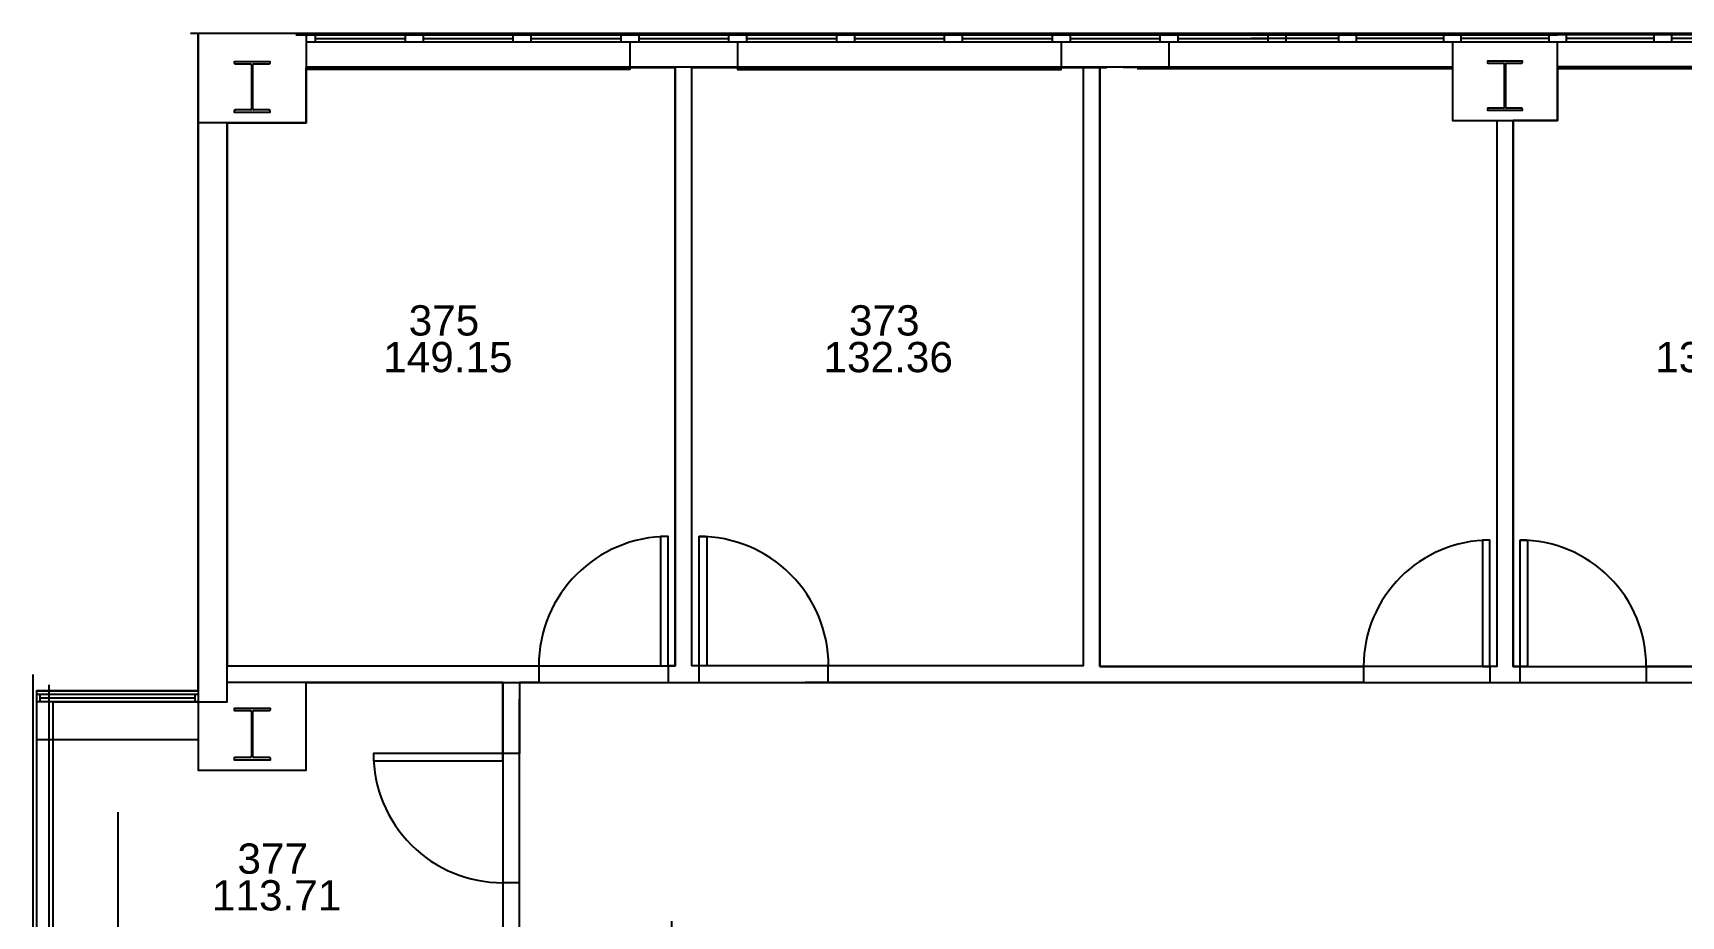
# Model space of a CAD drawing. Header units: inches. Extents: x 0 to 165, y 0 to 113.
# Drawn here: x 3.42 to 42.6, y 92.43 to 113.42 of the extents above; entities that cross this region are included whole.
import ezdxf

# ---------------------------------------------------------------- set-up
doc = ezdxf.new("R2010")
doc.units = ezdxf.units.IN
doc.header["$MEASUREMENT"] = 0
for name, color, linetype in [('COE', 2, 'Continuous'), ('ExtWalls', 7, 'Continuous'), ('Furnishings', 7, 'Continuous'), ('FYE', 3, 'Continuous'), ('FYE_Info', 7, 'Continuous'), ('IntDoorsWindows', 4, 'Continuous'), ('IntWalls', 5, 'Continuous'), ('Structure', 1, 'Continuous')]:
    doc.layers.add(name, color=color, linetype=linetype)
doc.styles.add('PDF ArialMT', font='arial.ttf')

msp = doc.modelspace()

# ---------------------------------------------------------------- linework, layer by layer
at = {"layer": 'COE'}
for points in [[(3.898, 97.525), (8.032, 97.525), (8.032, 111.287), (9.914, 111.287), (9.914, 112.601)], [(9.914, 112.622), (37.169, 112.622), (37.169, 111.339), (39.668, 111.339), (39.668, 112.622), (67.171, 112.622), (67.171, 111.339)], [(28.61, 112.622), (37.169, 112.622), (37.169, 111.339), (38.225, 111.339), (38.225, 98.365), (28.786, 98.365)], [(28.786, 112.601), (28.786, 98.365)], [(3.418, 98.169), (3.418, 6.164), (7.169, 6.164), (7.169, 5.913), (64.006, 5.913), (64.006, 0)], [(14.609, 97.978), (65.614, 97.978)], [(3.8, 6.716), (3.8, 97.922)], [(18.599, 92.306), (18.599, 81.054), (3.898, 81.054), (3.898, 86.3), (14.984, 86.3), (14.984, 97.583)]]:
    msp.add_lwpolyline(points, dxfattribs=at)
at = {"layer": 'ExtWalls'}
for points in [[(3.502, 97.781), (7.349, 97.781), (7.349, 113.423)], [(7.164, 113.416), (164.683, 113.416), (164.683, 5.909), (164.683, 8.412)], [(7.164, 113.416), (164.683, 113.416), (164.683, 5.909), (82.844, 5.909)], [(7.349, 113.423), (7.349, 111.287)], [(9.914, 113.38), (9.914, 111.287), (7.349, 111.287), (7.349, 95.9), (9.914, 95.9), (9.914, 97.979), (8.032, 97.979), (8.032, 111.287)], [(9.666, 113.381), (39.668, 113.381)], [(9.914, 113.215), (39.668, 113.215), (69.672, 113.215), (77.38, 113.215), (77.38, 113.379), (69.672, 113.379), (39.668, 113.379)], [(10.127, 113.38), (10.127, 113.209)], [(10.127, 113.295), (12.264, 113.295)], [(12.264, 113.38), (12.264, 113.209)], [(12.692, 113.38), (12.692, 113.209)], [(12.692, 113.295), (14.828, 113.295)], [(14.828, 113.38), (14.828, 113.209)], [(15.256, 113.38), (15.256, 113.209)], [(15.256, 113.295), (17.393, 113.295)], [(17.393, 113.38), (17.393, 113.209)], [(17.821, 113.38), (17.821, 113.209)], [(17.821, 113.295), (19.957, 113.295)], [(19.957, 113.38), (19.957, 113.209)], [(20.384, 113.38), (20.384, 113.209)], [(20.384, 113.295), (22.522, 113.295)], [(22.522, 113.38), (22.522, 113.209)], [(22.948, 113.38), (22.948, 113.209)], [(22.948, 113.295), (25.085, 113.295)], [(25.085, 113.38), (25.085, 113.209)], [(25.513, 113.38), (25.513, 113.209)], [(25.513, 113.295), (27.65, 113.295)], [(27.65, 113.38), (27.65, 113.209)], [(28.077, 113.38), (28.077, 113.209)], [(28.077, 113.295), (30.214, 113.295)], [(30.214, 113.38), (30.214, 113.209)], [(30.642, 113.38), (30.642, 113.209)], [(30.642, 113.295), (32.779, 113.295)], [(32.376, 113.297), (34.459, 113.297)], [(32.779, 113.38), (32.779, 113.209)], [(33.206, 113.38), (33.206, 113.209)], [(34.459, 113.381), (34.459, 113.215)], [(34.877, 113.381), (34.877, 113.215)], [(34.877, 113.297), (36.961, 113.297)], [(36.961, 113.215), (36.961, 113.381)], [(37.377, 113.215), (37.377, 113.381)], [(37.377, 113.297), (39.46, 113.297)], [(39.46, 113.381), (39.46, 113.215)], [(39.876, 113.381), (39.876, 113.215)], [(39.876, 113.297), (41.961, 113.297)], [(41.961, 113.381), (41.961, 113.215)], [(42.377, 113.381), (42.377, 113.215)], [(42.377, 113.297), (44.461, 113.297)], [(17.606, 113.209), (17.606, 112.601), (18.69, 112.601)], [(20.171, 113.209), (20.171, 112.601), (19.086, 112.601)], [(27.864, 113.209), (27.864, 112.601), (28.948, 112.601)], [(30.428, 113.209), (30.428, 112.601), (29.343, 112.601)], [(37.169, 113.215), (37.169, 111.339), (38.225, 111.339)], [(38.612, 111.339), (39.668, 111.339), (39.668, 113.215)], [(17.606, 112.601), (17.606, 112.558), (9.914, 112.558)], [(20.171, 112.601), (20.171, 112.558), (27.864, 112.558), (27.864, 112.601)], [(29.669, 112.578), (37.169, 112.578)], [(30.428, 112.601), (30.428, 112.558)], [(39.668, 112.578), (47.17, 112.578), (47.17, 112.622)], [(7.349, 97.781), (3.502, 97.781), (3.502, 85.43), (3.898, 85.43), (3.898, 96.617)], [(7.349, 97.696), (3.502, 97.696)], [(3.588, 97.525), (3.588, 97.696)], [(7.264, 97.61), (3.588, 97.61)], [(7.264, 97.696), (7.264, 97.525)], [(7.349, 97.525), (3.502, 97.525)], [(7.349, 96.617), (3.502, 96.617)]]:
    msp.add_lwpolyline(points, dxfattribs=at)
at = {"layer": 'Furnishings'}
for points in [[(3.898, 88.747), (3.898, 94.901)], [(5.436, 94.901), (5.436, 88.747)]]:
    msp.add_lwpolyline(points, dxfattribs=at)
at = {"layer": 'FYE'}
for points in [[(8.032, 111.287), (8.032, 98.375), (18.69, 98.375), (18.69, 112.601), (9.914, 112.601), (9.914, 111.287)], [(28.39, 112.601), (28.39, 98.374), (19.086, 98.374), (19.086, 112.601)], [(38.612, 111.339), (38.612, 98.365), (48.226, 98.365), (48.226, 112.622), (39.668, 112.622), (39.668, 111.339)], [(14.588, 97.979), (14.588, 86.696), (3.898, 86.696), (3.898, 97.525), (7.349, 97.525), (7.349, 95.9), (9.914, 95.9), (9.914, 97.979)]]:
    msp.add_lwpolyline(points, close=True, dxfattribs=at)
at = {"layer": 'IntDoorsWindows'}
for points in [[(18.519, 98.375), (18.519, 101.452), (18.34, 101.452), (18.34, 98.375)], [(19.257, 98.375), (19.257, 101.452), (19.437, 101.452), (19.437, 98.375)], [(38.058, 98.365), (38.058, 101.364), (37.883, 101.364), (37.883, 98.365)], [(38.779, 98.365), (38.779, 101.364), (38.954, 101.364), (38.954, 98.365)], [(14.588, 96.296), (11.511, 96.296), (11.511, 96.116), (14.588, 96.116)]]:
    msp.add_lwpolyline(points, close=True, dxfattribs=at)
for centre, radius, start, end in [((18.52, 98.375), 3.077, 90.0132, 180.0065), ((19.257, 98.376), 3.077, 359.9809, 89.9994), ((38.058, 98.364), 3, 90.0091, 179.991), ((38.779, 98.366), 2.999, 359.9839, 90.0161), ((14.588, 96.296), 3.076, 179.9964, 270.0036)]:
    msp.add_arc(centre, radius, start, end, dxfattribs=at)
at = {"layer": 'IntWalls'}
for points in [[(18.69, 112.601), (18.69, 98.375), (18.519, 98.375), (18.519, 97.979), (19.257, 97.979), (19.257, 98.375), (19.086, 98.375), (19.086, 112.601)], [(28.39, 112.601), (28.39, 98.374), (22.32, 98.374), (22.32, 97.978)], [(28.786, 98.365), (28.786, 112.601)], [(48.226, 112.622), (48.226, 98.365), (41.778, 98.365), (41.778, 97.978), (55.061, 97.978), (55.061, 98.365), (48.611, 98.365), (48.611, 112.622)], [(38.225, 111.339), (38.225, 98.365), (38.058, 98.365), (38.058, 97.978), (38.779, 97.978), (38.779, 98.365), (38.612, 98.365), (38.612, 111.339)], [(9.914, 98.375), (15.443, 98.375), (15.443, 97.979), (14.984, 97.979), (14.984, 96.296), (14.588, 96.296), (14.588, 97.979), (9.914, 97.979)], [(28.786, 98.365), (35.058, 98.365), (35.058, 97.978), (21.775, 97.978)], [(3.898, 86.3), (14.984, 86.3), (14.984, 93.219), (14.588, 93.219), (14.588, 86.696), (3.898, 86.696)]]:
    msp.add_lwpolyline(points, dxfattribs=at)
at = {"layer": 'Structure'}
for points in [[(9.059, 112.714), (9.059, 112.739), (8.204, 112.739), (8.204, 112.714)], [(8.221, 112.69), (8.595, 112.69)], [(8.613, 112.664), (8.613, 111.617)], [(8.649, 111.617), (8.649, 112.664)], [(8.667, 112.69), (9.041, 112.69)], [(38.834, 112.733), (38.834, 112.755), (38.002, 112.755), (38.002, 112.733)], [(38.019, 112.708), (38.383, 112.708)], [(38.402, 112.683), (38.402, 111.662)], [(38.437, 111.662), (38.437, 112.683)], [(38.453, 112.708), (38.818, 112.708)], [(8.204, 111.567), (8.204, 111.543), (9.059, 111.543), (9.059, 111.567)], [(8.595, 111.593), (8.221, 111.593)], [(9.041, 111.593), (8.667, 111.593)], [(38.002, 111.613), (38.002, 111.59), (38.834, 111.59), (38.834, 111.613)], [(38.383, 111.638), (38.019, 111.638)], [(38.818, 111.638), (38.453, 111.638)], [(9.064, 97.339), (9.064, 97.364), (8.198, 97.364), (8.198, 97.339)], [(8.216, 97.314), (8.595, 97.314)], [(8.613, 97.288), (8.613, 96.222)], [(8.649, 96.222), (8.649, 97.288)], [(8.667, 97.314), (9.046, 97.314)], [(8.198, 96.171), (8.198, 96.146), (9.064, 96.146), (9.064, 96.171)], [(8.595, 96.197), (8.216, 96.197)], [(9.046, 96.197), (8.667, 96.197)]]:
    msp.add_lwpolyline(points, dxfattribs=at)
for points in [[(8.204, 112.714), (8.204, 112.7), (8.212, 112.69), (8.221, 112.69)], [(8.613, 112.664), (8.613, 112.678), (8.606, 112.69), (8.595, 112.69)], [(8.667, 112.69), (8.658, 112.69), (8.649, 112.678), (8.649, 112.664)], [(9.041, 112.69), (9.05, 112.69), (9.059, 112.7), (9.059, 112.714)], [(38.002, 112.733), (38.002, 112.718), (38.009, 112.708), (38.019, 112.708)], [(38.402, 112.683), (38.402, 112.696), (38.394, 112.708), (38.383, 112.708)], [(38.453, 112.708), (38.443, 112.708), (38.437, 112.696), (38.437, 112.683)], [(38.818, 112.708), (38.828, 112.708), (38.834, 112.718), (38.834, 112.733)], [(8.221, 111.593), (8.212, 111.593), (8.204, 111.581), (8.204, 111.567)], [(8.595, 111.593), (8.606, 111.593), (8.613, 111.603), (8.613, 111.617)], [(8.649, 111.617), (8.649, 111.603), (8.658, 111.593), (8.667, 111.593)], [(9.059, 111.567), (9.059, 111.581), (9.05, 111.593), (9.041, 111.593)], [(38.019, 111.638), (38.009, 111.638), (38.002, 111.627), (38.002, 111.613)], [(38.383, 111.638), (38.394, 111.638), (38.402, 111.648), (38.402, 111.662)], [(38.437, 111.662), (38.437, 111.648), (38.443, 111.638), (38.453, 111.638)], [(38.834, 111.613), (38.834, 111.627), (38.828, 111.638), (38.818, 111.638)], [(8.198, 97.339), (8.198, 97.325), (8.207, 97.314), (8.216, 97.314)], [(8.613, 97.288), (8.613, 97.302), (8.605, 97.314), (8.595, 97.314)], [(8.667, 97.314), (8.658, 97.314), (8.649, 97.302), (8.649, 97.288)], [(9.046, 97.314), (9.056, 97.314), (9.064, 97.325), (9.064, 97.339)], [(8.216, 96.197), (8.207, 96.197), (8.198, 96.186), (8.198, 96.171)], [(8.595, 96.197), (8.605, 96.197), (8.613, 96.208), (8.613, 96.222)], [(8.649, 96.222), (8.649, 96.208), (8.658, 96.197), (8.667, 96.197)], [(9.064, 96.171), (9.064, 96.186), (9.056, 96.197), (9.046, 96.197)]]:
    msp.add_open_spline(points, degree=3, dxfattribs=at)

# ---------------------------------------------------------------- texts
at = {"layer": 'FYE_Info', "char_height": 0.72, "attachment_point": 4, "style": 'PDF ArialMT'}
for s, insert in [('375', (12.351, 106.585)), ('373', (22.821, 106.585)), ('149.15', (11.745, 105.713)), ('132.36', (22.215, 105.713)), ('135.72', (41.992, 105.713)), ('377', (8.28, 93.789)), ('113.71', (7.673, 92.916))]:
    msp.add_mtext(s, dxfattribs=dict(at, insert=insert))

doc.saveas('drawing.dxf')
